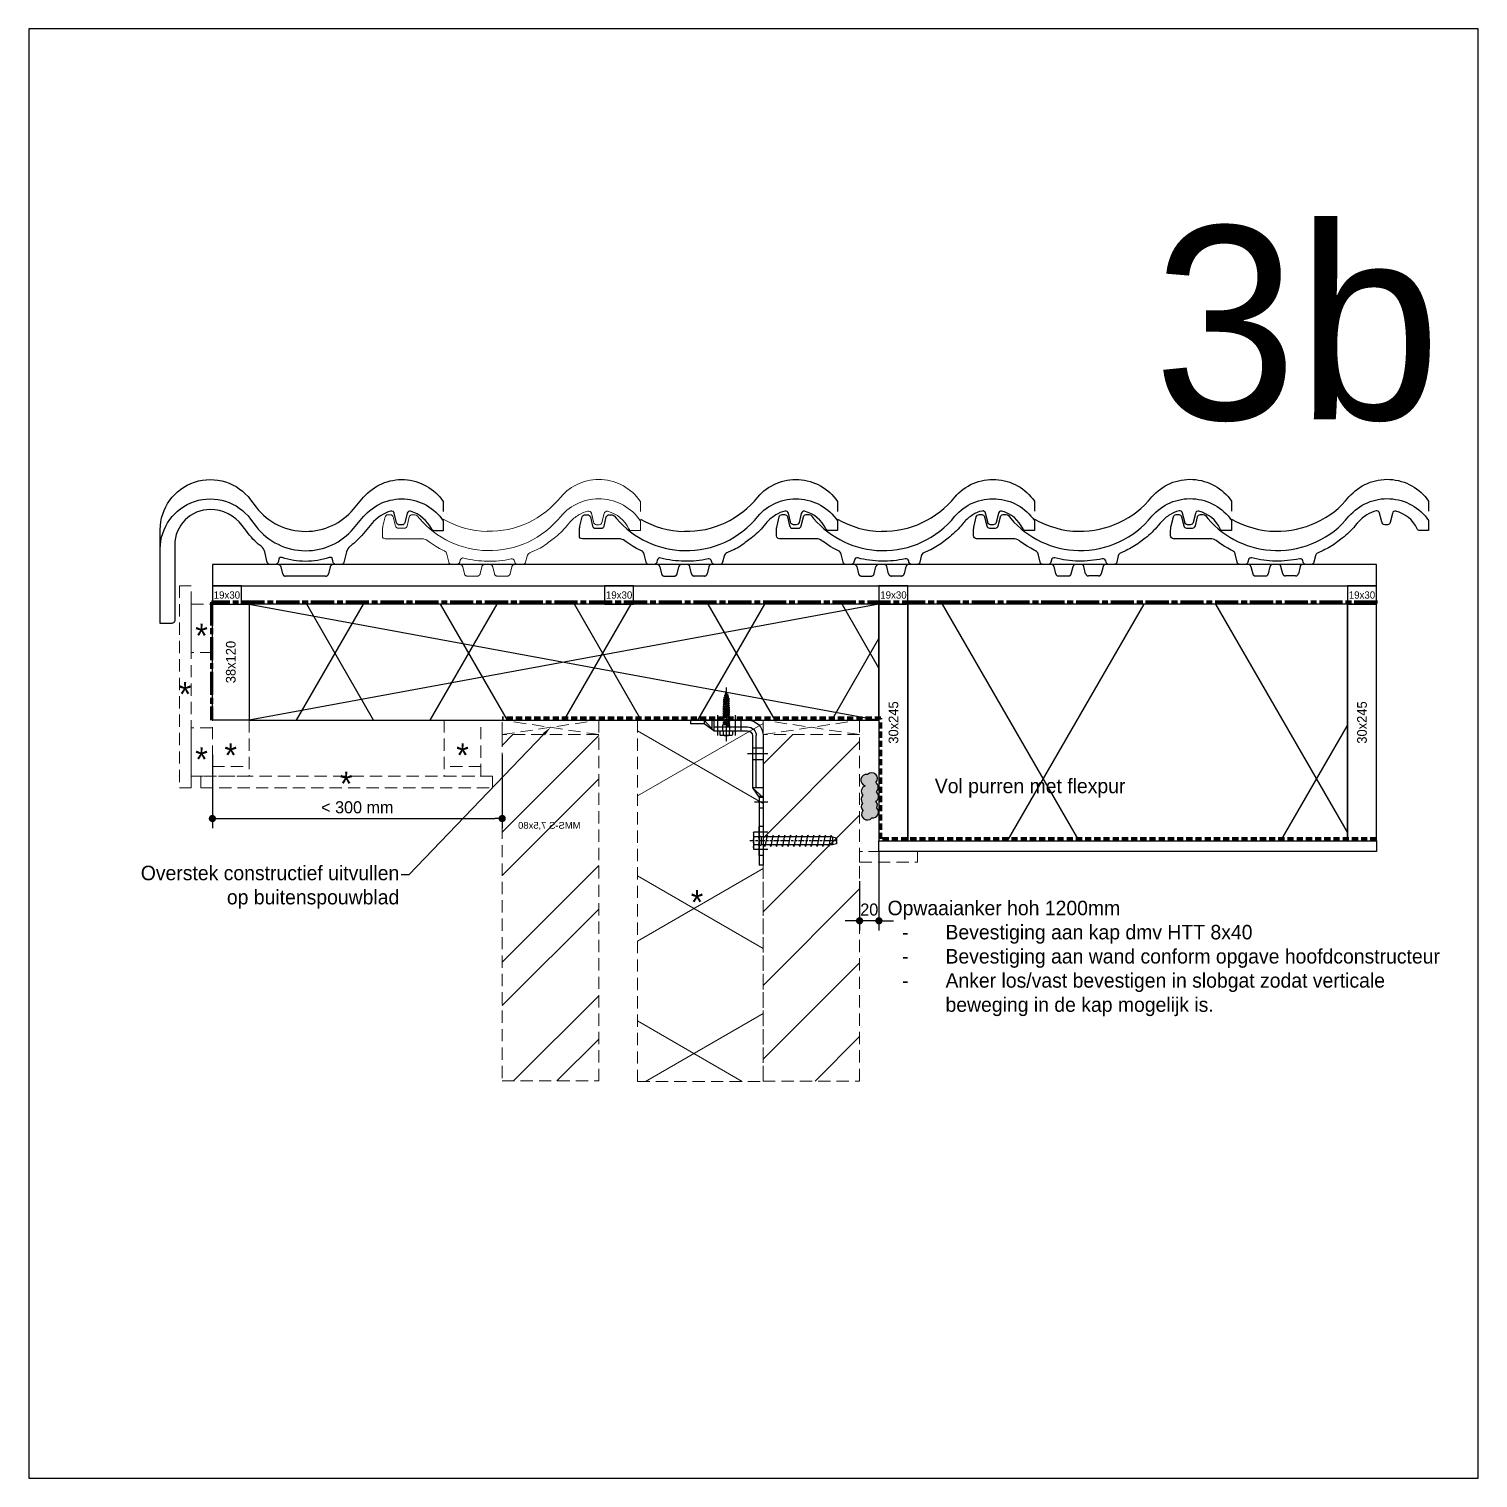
# Model space of a CAD drawing. Header units: millimetres. Extents: x -109306 to 269542, y -22401 to 197206.
# Drawn here: x 255542 to 257042, y -12974 to -11474 of the extents above; entities that cross this region are included whole.
import ezdxf
from ezdxf import colors
from ezdxf.entities.mleader import LeaderData, LeaderLine
from ezdxf.enums import TextEntityAlignment as Align
from ezdxf.math import Vec2, Vec3

# ---------------------------------------------------------------- set-up
doc = ezdxf.new("R2010")
doc.units = ezdxf.units.MM
for name, pattern in [('ACAD_ISO08W100', [36, 24, -3, 6, -3]), ('DASHDOT', [18.5, 12, -3, 0.5, -3]), ('DASHED', [19.049999999999997, 12.7, -6.35]), ('DASHED2', [9.524999999999999, 6.349999999999999, -3.174999999999999])]:
    doc.linetypes.add(name, pattern=pattern)
for name, color, linetype in [('EHP Bevestigingsmiddelen', 1, 'Continuous'), ('EHP Luchtdichting', 6, 'Continuous'), ('EHP Maatvoering', 1, 'Continuous'), ('EHP Tekst', 1, 'Continuous')]:
    doc.layers.add(name, color=color, linetype=linetype)
for name, color, linetype, lineweight in [('EHP Dampdichte folie', 3, 'DASHED2', 60), ('EHP Dampopen folie', 5, 'ACAD_ISO08W100', 60), ('EHP Derden', 8, 'DASHED', 13)]:
    doc.layers.add(name, color=color, linetype=linetype, lineweight=lineweight)
doc.layers.add('EHP Hulplijnen tekst niet printen', color=4, linetype='Continuous', plot=False)
doc.styles.add('BouwTek', font='arial.ttf')
doc.styles.get("Standard").update_dxf_attribs({"font": ''})
doc.styles.get('Standard').set_extended_font_data('Century Gothic')
doc.dimstyles.new('RFWOOD_FULL_DETAIL', dxfattribs={"dimscale": 5, "dimtxt": 2.5, "dimasz": 1.5, "dimexe": 2, "dimexo": 0, "dimgap": 1, "dimtad": 1, "dimdec": 0, "dimrnd": 0.001, "dimzin": 0, "dimdsep": 46, "dimtxsty": 'Standard', "dimblk1": 'DOT', "dimblk2": 'DOT', "dimsah": 1, "dimcen": 0.09, "dimdle": 2, "dimclrd": 6, "dimclre": 8, "dimclrt": 7, "dimazin": 0, "dimtfac": 1, "dimtdec": 0, "dimtix": 1, "dimtmove": 2, "dimatfit": 3, "dimfxl": 1, "dimtolj": 1, "dimtzin": 0, "dimarcsym": 0})

# ---------------------------------------------------------------- blocks, each defined once
blk = doc.blocks.new('*U838')
h = blk.add_hatch()
h.set_pattern_fill('ANSI31', color=0, scale=17)
h.set_pattern_definition([(45, (0, 0), (-38.1660885145439, 38.1660885145439), [])])
h.paths.add_polyline_path([(99.99999999999999, 358.5946963147306), (-1.77635683940025e-14, 358.5946963147306), (0, 0), (100, 0)])
at = {"color": 0}
blk.add_lwpolyline([(0, 0), (100, 0), (99.99999999999999, 358.5946963147306), (-1.4210854715202e-14, 358.5946963147306)], close=True, dxfattribs=at)
blk = doc.blocks.new('BNOVH000A$2')
at = {"color": 1, "linetype": 'Continuous', "ltscale": 400}
for points in [[(45.592386, -53.586059, 0.232592), (121.575322, -18.130753, -0.494503), (204.000017, -22.588243), (204, -32.93457)], [(1.9e-05, -41.024791, 0.126341), (45.58945900000001, -53.731275)]]:
    blk.add_lwpolyline(points, format="xyb", dxfattribs=at)
at = {"color": 7, "linetype": 'Continuous', "ltscale": 400}
for points in [[(45.592386, -73.58605899999999, 0.232592), (121.575322, -38.13075300000001, -0.494503), (204.000017, -42.588243), (204, -52.858521), (194.875, -52.858521, -0.292827), (192.149783, -51.11279099999999, 0.223542), (170.094332, -32.852033, 0.414214), (166.57971, -35.136482), (164.266113, -44.5625, -0.346421), (161.349854, -46.85854699999999), (158.556641, -46.858521, -0.414214), (155.556641, -43.858521), (153.293213, -34.838989, 0.414214), (149.672974, -32.62670900000001, 0.08855700000000001), (140.130254, -36.63160300000001), (138.899536, -37.469849, 0.076541), (130.071862, -45.319056), (127.955322, -47.877319, -0.056075), (114.659558, -60.70658299999999), (108.661011, -65.319092, -0.059965), (94.763548, -73.569062), (89.578735, -75.85925300000001, 0.233616), (86.738502, -79.259638), (85.20129399999999, -85.627808, -0.346421), (82.285034, -87.923854), (77.009033, -87.923828, -0.346421), (74.092799, -85.627802), (73.79003900000001, -84.373779, 0.4142109999999999), (70.16982800000001, -82.16149200000001, -0.058465), (45.569881, -84.587471)], [(45.592408, -84.587402, -0.05844700000000001), (21.120639, -81.260894, 0.4227859999999999), (17.519728, -83.390025), (16.980347, -85.627808, -0.346421), (14.064087, -87.923854), (8.788086, -87.923828, -0.346421), (5.871852, -85.627802), (3.838379, -77.203979, 0.222432), (1.190827, -73.893491), (-0.357544, -73.129395), (-3.837891, -71.317627), (-7.476685000000001, -69.21264599999999), (-11.437134, -66.667847), (-14.688965, -64.353516), (-15.999023, -63.377563, 0.161461), (-21.973511, -61.396629), (-60.046753, -61.39660600000001, -0.414214), (-63.046753, -58.396607), (-63.046753, -52.776489, -0.059287), (-62.48829300000001, -48.083248), (-60.221436, -38.692627, -0.346421), (-57.305176, -36.39658), (-54.650146, -36.396606, -0.346421), (-51.733912, -38.692633), (-49.462891, -48.100586, 0.346421), (-46.546631, -50.396633), (-40.408691, -50.396484, 0.346418), (-37.492583, -48.10057800000001), (-35.221436, -38.692627, -0.346421), (-32.305176, -36.39658), (-29.294189, -36.396606, -0.226179), (-26.963456, -37.507776), (-24.622314, -40.396606, 0.213715), (45.59238, -73.586382)]]:
    blk.add_lwpolyline(points, format="xyb", dxfattribs=at)
at = {"color": 1, "linetype": 'Continuous', "ltscale": 400}
blk.add_lwpolyline([(77.009033, -87.923828), (14.064087, -87.923828)], dxfattribs=at)
at = {"color": 1, "linetype": 'DASHED2', "ltscale": 400}
for points in [[(17.174438, -87.923828, -0.346421), (20.090673, -90.21985500000001), (21.879028, -97.627808, 0.346418), (24.795166, -99.923736), (35.204712, -99.923828, 0.346421), (38.120946, -97.627801), (39.90918, -90.219849, -0.346421), (42.825439, -87.923802)], [(73.89855899999999, -87.923828, 0.346421), (70.982325, -90.21985500000001), (69.19397, -97.627808, -0.346418), (66.27783199999999, -99.923736), (55.868286, -99.923828, -0.346421), (52.952052, -97.627802), (51.163818, -90.219849, 0.346421), (48.24755800000001, -87.923802)]]:
    blk.add_lwpolyline(points, format="xyb", dxfattribs=at)
blk = doc.blocks.new('BNOVH708A$2')
at = {"color": 1, "linetype": 'Continuous', "ltscale": 400}
for points in [[(110.49939, -53.663574, 0.220627), (160.122191, -30.646905), (170.512207, -18.366943, -0.4960890000000001), (253.000171, -22.695805), (253, -32.93457)], [(-40, -149.010498), (-40, -51.870117, -0.7223970000000001), (53.516597, -20.947994), (59.16113299999999, -28.530029, 0.231646), (110.499397, -53.664827)]]:
    blk.add_lwpolyline(points, format="xyb", dxfattribs=at)
at = {"color": 7, "linetype": 'Continuous', "ltscale": 400}
for points in [[(110.500007, -84.664795, -0.081678), (86.161002, -80.662356, 0.446341), (82.712466, -82.521011), (81.943726, -85.70459, -0.346407), (79.027588, -88.000425), (73.751587, -88.000488, -0.34641), (70.83538100000001, -85.704577), (68.174438, -74.682129, 0.172778), (64.50206, -69.065289), (63.499023, -68.303223, -0.06636399999999999), (49.516721, -53.907146), (44.694824, -47.52002, 0.237391), (11.870608, -31.009372, 0.41421), (-24.991455, -67.871095), (-25, -146.010498, -0.414214), (-28, -149.010498), (-40, -149.010498), (-40, -71.871094, -0.722399), (53.516715, -40.94913), (59.16113299999999, -48.53125, 0.231647), (110.499397, -73.66614200000001)], [(110.49939, -73.664795, 0.220627), (160.122378, -50.648039), (170.512207, -38.368164, -0.4960890000000001), (252.999936, -42.696716), (253, -52.935303), (243.695679, -52.935303, -0.284369), (241.010958, -51.274062, 0.202325), (219.183568, -32.736117, 0.422576), (215.731153, -34.781817), (213.312866, -44.63916, -0.346421), (210.396725, -46.9353), (207.603394, -46.935303, -0.346421), (204.687159, -44.639276), (202.294922, -34.729492, 0.416647), (198.781493, -32.602533, 0.147992), (178.910039, -45.473095), (168.520142, -57.753174, -0.051314), (157.308292, -68.539615), (156.603638, -69.05761700000001, 0.176854), (152.804592, -74.769171), (150.164673, -85.70459, -0.346421), (147.248294, -88.00054300000001), (141.972412, -88.000488, -0.346418), (139.056185, -85.70449), (138.28772, -82.520996, 0.4463279999999999), (134.839078, -80.662126, -0.081682), (110.499988, -84.664845)]]:
    blk.add_lwpolyline(points, format="xyb", dxfattribs=at)
at = {"color": 1, "linetype": 'Continuous', "ltscale": 400}
blk.add_lwpolyline([(141.972412, -88.000488), (79.027466, -88.000488)], dxfattribs=at)
at = {"color": 1, "linetype": 'DASHED2', "ltscale": 400}
blk.add_lwpolyline([(138.861938, -88.000488, 0.346421), (135.945704, -90.296515), (134.157349, -97.70459, -0.346418), (131.241092, -100.000425), (89.75878900000001, -100.000488, -0.346421), (86.842555, -97.704462), (85.054321, -90.296631, 0.346421), (82.13818, -88.000491)], format="xyb", dxfattribs=at)
blk = doc.blocks.new('*U708')
h = blk.add_hatch()
h.set_pattern_fill('ISOLATIE', color=256, scale=244.9999999999949, style=0, pattern_type=2)
h.set_pattern_definition([(59.99999999999999, (0, -4.456524038687255e-12), (-212.176223927183, 122.4999999999975), []), (120, (0, -4.456524038687255e-12), (-212.1762239271831, -122.4999999999974), [])])
h.paths.add_polyline_path([(455.00001600874, 244.9999999999978), (0, 244.9999999999949), (0, 0), (455.0000160087486, -1.499408521404324e-12), (455.0000160087444, 122.4999999999982)])
blk.add_lwpolyline([(455.00001600874, 244.9999999999978), (0, 244.9999999999949), (0, 0), (0, 0), (455.0000160087486, -1.499408521404324e-12), (455.0000160087444, 122.4999999999982)], close=True)
blk = doc.blocks.new('*U707')
h = blk.add_hatch()
h.set_pattern_fill('ISOLATIE', color=256, scale=129.9999999999988, angle=90.00000000000001, style=0, pattern_type=2)
h.set_pattern_definition([(150, (2.364686224609591e-12, 1.050131637030201e-27), (-64.99999999999936, -112.583302491976), []), (210, (2.364686224609591e-12, 1.050131637030201e-27), (64.9999999999994, -112.5833024919759), [])])
h.paths.add_polyline_path([(-130.0000000000001, 374.0001460201599), (-129.9999999999988, -5.77315972805076e-14), (0, 0), (1.066391859062653e-12, 374.0001460201644), (-64.9999999999995, 374.0001460201623)])
blk.add_lwpolyline([(-130.0000000000001, 374.0001460201599), (-129.9999999999988, -5.77315972805076e-14), (0, 0), (0, 0), (1.066391859062653e-12, 374.0001460201644), (-64.9999999999995, 374.0001460201623)], close=True)
blk = doc.blocks.new('*U711')
h = blk.add_hatch()
h.set_pattern_fill('ISOLATIE', color=256, scale=120.0000058775578, style=0, pattern_type=2)
h.set_pattern_definition([(59.99999999999999, (0, -2.182787391167181e-12), (-103.923053544247, 60.00000293877891), []), (120, (0, -2.182787391167181e-12), (-103.923053544247, -60.00000293877888), [])])
h.paths.add_polyline_path([(652.0002475267971, 120.0000058775579), (0, 120.0000058775578), (0, 0), (652.0002475268013, -2.148603720226282e-12), (652.0002475267993, 60.00000293877787)])
blk.add_lwpolyline([(652.0002475267971, 120.0000058775579), (0, 120.0000058775578), (0, 0), (0, 0), (652.0002475268013, -2.148603720226282e-12), (652.0002475267993, 60.00000293877787)], close=True)
blk = doc.blocks.new('*U730')
h = blk.add_hatch()
h.set_pattern_fill('ANSI32', color=0, scale=10)
h.set_pattern_definition([(45, (-1.4210854715202e-14, -141.4250786105625), (-67.35192090801866, 67.35192090801866), []), (45, (44.90129999999999, -141.4250786105625), (-67.35192090801866, 67.35192090801866), [])])
h.paths.add_polyline_path([(-7.105427357601002e-15, 0), (100, 0), (99.99999999999999, 358.5749213894375), (-1.4210854715202e-14, 358.5749213894375)])
at = {"color": 0}
blk.add_lwpolyline([(0, 0), (100, 0), (99.99999999999999, 358.5749213894375), (-1.4210854715202e-14, 358.5749213894375)], close=True, dxfattribs=at)
blk = doc.blocks.new('*U778')
blk.add_lwpolyline([(0, 0), (515.0000160087511, 0), (515.0000160087511, 11), (0, 11)], close=True)
blk = doc.blocks.new('*U754')
at = {"layer": 'EHP Luchtdichting'}
h = blk.add_hatch(color=256, dxfattribs=at)
h.dxf.hatch_style = 1
h.paths.add_polyline_path([(6.701033137158041, -17.9775984348501, 0.5009931629464284), (6.442218687980456, -8.369659142077243, 0.9851154384178415), (-2.155247569103107, 3.552713678800501e-14, 0.9803917446527683), (-4.49056069421697, -11.76817132044744, 0.5432578860194794), (-7.211137894833514, -21.46068808083228, 0.3947850331532387), (-7.246099760521089, -29.65786921052773, 0.370117035008408), (-7.132079360572554, -37.46962585492888, 0.9884348518989772), (2.223051172028477, -44.98374915430774, 0.7463641936139077), (7.259944271381205, -34.64080124791249, 0.313349185897872), (6.563878459808259, -27.82827717537247, 0.522586911132467)])
for centre, start, end in [((-3.206373686267949, -5.907210330250101), 79.91041953406521, 257.6413057235711), ((2.08072562675346, -4.249297716562634), 316.6284298213191, 134.910027837548), ((-2.706866993394117, -17.49690912049073), 107.2944436649314, 221.347924660652), ((2.980557572958185, -13.27036341031694), 308.3219227408032, 54.76414804502134), ((-2.846735612405437, -25.57796785237278), 136.6688991949111, 222.8423583533601), ((-2.635360691807397, -33.49728130617951), 140.2154865366219, 221.4569730964582), ((3.206955182693697, -22.85524328130273), 304.0203425100796, 54.3842595261797), ((2.010336544803983, -31.73535485930699), 331.0372390015892, 40.63059886422026), ((-2.41080892155066, -41.17227429106456), 141.8947431954203, 320.5617818399554), ((3.206955182693333, -39.06497116406367), 260.5617818399552, 47.50715118892622)]:
    blk.add_arc(centre, 6, start, end)
at = {"layer": 'EHP Tekst', "insert": (67.41894805473578, -4.386287896122887), "char_height": 15, "attachment_point": 1}
blk.add_mtext('Vol purren met flexpur', dxfattribs=at)
blk = doc.blocks.new('_DOT')
at = {"color": 0, "linetype": 'ByBlock'}
blk.add_line((-0.5, 0), (-1, 0), dxfattribs=at)
at = {"color": 0, "linetype": 'ByBlock', "const_width": 0.5}
blk.add_lwpolyline([(-0.25, 0, 1), (0.25, 0, 1)], format="xyb", close=True, dxfattribs=at)
blk = doc.blocks.new('*D871')
at = {"layer": 'Defpoints', "color": 0, "transparency": 16777216}
for p in [(256421.7076912733, -12325.11196697167), (256401.707783705, -12355.72979458707), (256401.707783705, -12396.85849608734)]:
    blk.add_point(p, dxfattribs=at)
at = {"layer": 'EHP Maatvoering', "color": 8, "lineweight": -2, "transparency": 16777216}
for p, q in [((256421.7076912733, -12325.11196697167), (256421.7076912733, -12406.85849608734)), ((256401.707783705, -12355.72979458707), (256401.707783705, -12406.85849608734))]:
    blk.add_line(p, q, dxfattribs=at)
at = {"layer": 'EHP Maatvoering', "color": 6, "lineweight": -2, "transparency": 16777216}
for p, q in [((256394.207783705, -12396.85849608734), (256386.707783705, -12396.85849608734)), ((256421.7076912733, -12396.85849608734), (256401.707783705, -12396.85849608734)), ((256429.2076912733, -12396.85849608734), (256436.7076912733, -12396.85849608734))]:
    blk.add_line(p, q, dxfattribs=at)
at = {"layer": 'EHP Maatvoering', "color": 6, "lineweight": -2, "transparency": 16777216, "xscale": 7.5, "yscale": 7.5, "zscale": 7.5}
blk.add_blockref('_DOT', (256401.707783705, -12396.85849608734), dxfattribs=at)
at = {"layer": 'EHP Maatvoering', "color": 6, "lineweight": -2, "transparency": 16777216, "xscale": 7.5, "yscale": 7.5, "zscale": 7.5, "rotation": 180}
blk.add_blockref('_DOT', (256421.7076912733, -12396.85849608734), dxfattribs=at)
at = {"layer": 'EHP Maatvoering', "color": 7, "transparency": 16777216, "insert": (256411.7077374892, -12385.29408412269), "char_height": 12.5, "attachment_point": 5}
blk.add_mtext('\\A1;20', dxfattribs=at)
blk = doc.blocks.new('*D867')
at = {"layer": 'Defpoints', "color": 0, "transparency": 16777216}
for p in [(255731.7076822004, -12225.11227876114), (256031.7080635174, -12225.11235188853), (256031.7080635174, -12291.00748396758)]:
    blk.add_point(p, dxfattribs=at)
at = {"layer": 'EHP Maatvoering', "color": 8, "lineweight": -2, "transparency": 16777216}
for p, q in [((255731.7076822004, -12225.11227876114), (255731.7076822004, -12301.00748396758)), ((256031.7080635174, -12225.11235188853), (256031.7080635174, -12301.00748396758))]:
    blk.add_line(p, q, dxfattribs=at)
at = {"layer": 'EHP Maatvoering', "color": 6, "lineweight": -2, "transparency": 16777216}
blk.add_line((255739.2076822004, -12291.00748396758), (256024.2080635174, -12291.00748396758), dxfattribs=at)
at = {"layer": 'EHP Maatvoering', "color": 6, "lineweight": -2, "transparency": 16777216, "xscale": 7.5, "yscale": 7.5, "zscale": 7.5, "rotation": 180}
blk.add_blockref('_DOT', (255731.7076822004, -12291.00748396758), dxfattribs=at)
at = {"layer": 'EHP Maatvoering', "color": 6, "lineweight": -2, "transparency": 16777216, "xscale": 7.5, "yscale": 7.5, "zscale": 7.5}
blk.add_blockref('_DOT', (256031.7080635174, -12291.00748396758), dxfattribs=at)
at = {"layer": 'EHP Maatvoering', "color": 7, "transparency": 16777216, "insert": (255881.7078728589, -12279.44307200293), "char_height": 12.5, "attachment_point": 5}
blk.add_mtext('\\A1;< 300 mm', dxfattribs=at)
blk = doc.blocks.new('*U787')
blk.add_lwpolyline([(0, 0), (30, 0), (30, 19), (0, 19)], close=True)
at = {"color": 1, "flags": 8}
blk.add_attdef('19X30', text='', height=7.5, dxfattribs=at).set_placement((14.99999999999999, 9.5), align=Align.MIDDLE_CENTER)
blk = doc.blocks.new('*U837')
blk.add_lwpolyline([(6.617444900424219e-24, -2.410769990430016e-15), (2.994430100703278e-14, -120), (-37.99999999999996, -120), (-38, -9.643079985315643e-15)], close=True)
at = {"color": 1, "flags": 8}
blk.add_attdef('38X120', text='', height=10, rotation=90, dxfattribs=at).set_placement((-18.99999657066429, -59.91814461118675), align=Align.MIDDLE_CENTER)
blk = doc.blocks.new('*U786')
blk.add_lwpolyline([(0, 0), (-1.230127111284674e-13, 245.0000000000001), (-30.00000000000011, 245.0000000000001), (-30, -1.332267629550188e-14)], close=True)
at = {"color": 1, "flags": 8}
blk.add_attdef('30X245', text='', height=10, rotation=90.00000000000001, dxfattribs=at).set_placement((-15.00000003211218, 122.5), align=Align.MIDDLE_CENTER)
blk = doc.blocks.new('*U789')
blk.add_lwpolyline([(0, 0), (-1.230127111284674e-13, 245.0000000000001), (-30.00000000000011, 245.0000000000001), (-30, -1.332267629550188e-14)], close=True)
at = {"color": 1, "flags": 8}
blk.add_attdef('30X245', text='', height=10, rotation=90.00000000000001, dxfattribs=at).set_placement((-15.00000003211218, 122.5), align=Align.MIDDLE_CENTER)
blk = doc.blocks.new('7.5x80')
at = {"color": 1}
for p, q in [((-9, 0.2559569999993982), (-9, 5.652092999999695)), ((-8.405010999998922, 5.893807000000379), (8.38641600000119, 5.893807000000379)), ((-8.405010999998922, 0), (8.38641600000119, 0)), ((-5.682356000001164, 0), (-4, -2.10619300000053)), ((-4, 1.167035000000396), (-4, 4.741014999999607)), ((4, 1.167035000000396), (4, 4.741014999999607)), ((4, -2.10619300000053), (5.682356000001164, 0)), ((9, 0.2559569999993982), (9, 5.652092999999695)), ((-6, -8.181818000000021), (6, -6)), ((-6, -8.181818000000021), (-4, -9)), ((-6, -14.18181800000002), (6, -12)), ((-6, -14.18181800000002), (-4, -15)), ((-4, -76), (-4, -2.10619300000053)), ((-4, -2.10619300000053), (4, -2.10619300000053)), ((4, -76), (4, -2.10619300000053)), ((4, -5.181818000000021), (6, -6)), ((4, -11.18181800000002), (6, -12)), ((-6, -20.18181800000002), (6, -18)), ((-6, -20.18181800000002), (-4, -21)), ((-6, -26.18181800000002), (6, -24)), ((-6, -26.18181800000002), (-4, -27)), ((-6, -32.18181800000002), (6, -30)), ((4, -17.18181800000002), (6, -18)), ((4, -23.18181800000002), (6, -24)), ((4, -29.18181800000002), (6, -30)), ((-6, -32.18181800000002), (-4, -33)), ((-6, -38.18181800000002), (6, -36)), ((-6, -38.18181800000002), (-4, -39)), ((-6, -44.18181800000002), (6, -42)), ((-6, -44.18181800000002), (-4, -45)), ((4, -35.18181800000002), (6, -36)), ((4, -41.18181800000002), (6, -42)), ((-6, -50.18181800000002), (6, -48)), ((-6, -50.18181800000002), (-4, -51)), ((-6, -56.18181800000002), (6, -54)), ((-6, -56.18181800000002), (-4, -57)), ((-6, -62.18181800000002), (6, -60)), ((4, -47.18181800000002), (6, -48)), ((4, -53.18181800000002), (6, -54)), ((4, -59.18181800000002), (6, -60)), ((-6, -62.18181800000002), (-4, -63)), ((-6, -68.18181800000002), (6, -66)), ((-6, -68.18181800000002), (-4, -69)), ((-6, -74.18181800000002), (6, -72)), ((-6, -74.18181800000002), (-4, -75)), ((4, -65.18181800000002), (6, -66)), ((4, -71.18181800000002), (6, -72)), ((-4, -76), (4, -76)), ((-4, -76), (-3, -80)), ((-3, -80), (3, -80)), ((3, -80), (4, -76))]:
    blk.add_line(p, q, dxfattribs=at)
at = {"color": 1, "linetype": 'DASHDOT', "ltscale": 0.2}
blk.add_line((0, -80), (0, 9.550710999999865), dxfattribs=at)
at = {"color": 1}
for centre, radius, start, end in [((-8.405010999998922, 5.052662000000055), 0.844588, 93.10600000007227, 136.2379999999858), ((-8.405010999998922, 0.8509469999999055), 0.844588, 223.7620000000142, 266.8939999999277), ((-6.528705000000627, 3.342463999999381), 3.346741, 270, 319.4000000000457), ((-6.528705000000627, 2.565585000000283), 3.347038, 40.59999999995435, 83.92180500004196), ((-1.452701999998681, 2.565585000000283), 3.34702, 86.33069999998425, 139.4049999998976), ((-1.452701999998681, 3.342463999999381), 3.346741, 220.5950000001024, 273.6700000001035), ((1.471294999999373, 2.565585000000283), 3.347038, 40.59999999995435, 93.67420000004313), ((1.471294999999373, 3.342463999999381), 3.346741, 266.3259999999944, 319.4000000000457), ((6.547298000001319, 2.565585000000283), 3.34702, 86.33069999998425, 139.4049999998976), ((6.547298000001319, 3.342463999999381), 3.346741, 220.5950000001024, 273.6700000001035), ((8.405010999998922, 5.052662000000055), 0.844588, 43.76200000001416, 86.89399999992774), ((8.405010999998922, 0.8553879999999481), 0.844588, 273.1060000000723, 316.2379999999858)]:
    blk.add_arc(centre, radius, start, end, dxfattribs=at)
blk = doc.blocks.new('*U858')
blk.add_blockref('7.5x80', (0, 0))
at = {"layer": 'EHP Hulplijnen tekst niet printen', "insert": (-15.36094494551799, 217.1996690303858), "char_height": 7, "attachment_point": 5, "rotation": 90, "style": 'BouwTek'}
blk.add_mtext_dynamic_manual_height_columns('MMS-S 7,5x80', width=580.1215574265989, gutter_width=9, heights=[0], dxfattribs=at)
blk = doc.blocks.new('*U857')
at = {"color": 0, "linetype": 'ByBlock'}
for p, q in [((0, 3.500000000000004), (5.300206193627673, 3.500000000000004)), ((0, -3.499999999999996), (6.097363820561441, -3.499999999999996))]:
    blk.add_line(p, q, dxfattribs=at)
blk.add_lwpolyline([(-5, 5.35085296108446), (-5, -5.639528095693091, 0.4773415824535511), (-4, -6.350852961084453), (0, -6.350852961084453), (0, 6.35085296108446), (-4, 6.35085296108446, 0.414213562373095)], format="xyb", close=True, dxfattribs=at)
blk.add_lwpolyline([(0, -3.1754264805495), (-4, -3.1754264805495, -0.4142135623730932), (-5, -2.1754264805495), (-5, 2.175426480534956, -0.4142135623730986), (-4, 3.175426480534956), (0, 3.175426480534956)], format="xyb", dxfattribs=at)
for points in [[(5.300206193627673, 3.552713678800501e-15), (5.300206193627673, 3.500000000000004), (6.086444042361109, 2.516587842459561), (5.300206193627673, 3.552713678800501e-15)], [(6.086444042361109, 2.516587842459561), (7.00841226799821, 2.516587842459561)], [(6.097363820561441, -3.499999999999996), (7.187006991633098, 3.500000000000004)], [(6.097363820561441, -0.3162736933008965), (7.187006991633098, 3.500000000000004), (7.727742168310215, 2.516587842459561), (6.097363820561441, -3.499999999999996)], [(7.727742168310215, -2.499999999999996), (9.37061497051036, 3.500000000000004), (9.911350147172925, 2.516587842459561), (8.280971799438703, -3.499999999999996), (7.727742168310215, -2.499999999999996), (9.37061497051036, 3.500000000000004), (8.280971799438703, -3.499999999999996)], [(7.727742168310215, 2.516587842459561), (9.192020246875472, 2.516587842459561)], [(11.59259316504176, 2.516587842459561), (9.911350147172925, 2.516587842459561)], [(10.1283150864765, -2.499999999999996), (11.77118788867665, 3.500000000000004), (12.31192306535377, 2.516587842459561), (10.68154471760499, -3.499999999999996), (10.1283150864765, -2.499999999999996), (11.77118788867665, 3.500000000000004), (10.68154471760499, -3.499999999999996)], [(14.41052283960744, 2.516587842459561), (12.31192306535377, 2.516587842459561)], [(13.2569185034663, -2.499999999999996), (14.89979130566644, 3.500000000000004), (15.44052648234356, 2.516587842459561), (13.81014813459478, -3.499999999999996), (13.2569185034663, -2.499999999999996), (14.89979130566644, 3.500000000000004), (13.81014813459478, -3.499999999999996)], [(15.44052648234356, -2.499999999999996), (17.08339928452915, 3.500000000000004), (17.62413446120627, 2.516587842459561), (15.99375611345749, -3.499999999999996), (15.44052648234356, -2.499999999999996), (17.08339928452915, 3.500000000000004), (15.99375611345749, -3.499999999999996)], [(15.44052648234356, 2.516587842459561), (16.90480456089426, 2.516587842459561)], [(17.62413446120627, -2.499999999999996), (19.26700726340641, 3.500000000000004), (19.80774244006898, 2.516587842459561), (18.17736409233476, -3.499999999999996), (17.62413446120627, -2.499999999999996), (19.26700726340641, 3.500000000000004), (18.17736409233476, -3.499999999999996)], [(17.62413446120627, 2.516587842459561), (19.08841253977153, 2.516587842459561)], [(19.80774244006898, -2.499999999999996), (21.45061524228367, 3.500000000000004), (21.99135041894624, 2.516587842459561), (20.36097207119747, -3.499999999999996), (19.80774244006898, -2.499999999999996), (21.45061524228367, 3.500000000000004), (20.36097207119747, -3.499999999999996)], [(19.80774244006898, 2.516587842459561), (21.27202051864879, 2.516587842459561)], [(21.99135041894624, -2.499999999999996), (23.63422322114639, 3.500000000000004), (24.17495839780895, 2.516587842459561), (22.54458005006018, -3.499999999999996), (21.99135041894624, -2.499999999999996), (23.63422322114639, 3.500000000000004), (22.54458005006018, -3.499999999999996)], [(21.99135041894624, 2.516587842459561), (23.4556284975115, 2.516587842459561)], [(21.99135041894624, 2.516587842459561), (22.40012861309515, 2.516587842459561)], [(24.17495839780895, 2.516587842459561), (25.61066666927945, 2.516587842459561)], [(24.22858509862272, -2.451340227649776), (25.73629616959079, 3.25194443437795), (26.35856637668621, 2.516587842459561), (24.7818147297512, -3.451340227649776), (24.22858509862272, -2.451340227649776), (25.73629616959079, 3.25194443437795), (24.7818147297512, -3.451340227649776)], [(25.61066666927945, 2.516587842459561), (25.61224244420009, 2.516587842459561)], [(26.35856637668621, 2.516587842459561), (28.16465953312581, 2.516587842459561)], [(26.72917323249567, 2.516587842459561), (28.16488150395162, 2.516587842459561)], [(26.78279993329488, -2.415898418752473), (28.29051100426295, 3.25194443437795), (28.91278121137293, 2.516587842459561), (27.33602956442337, -3.415898418752473), (26.78279993329488, -2.415898418752473), (28.29051100426295, 3.25194443437795), (27.33602956442337, -3.415898418752473)], [(28.90139757635188, 2.530040247787841), (30.53496494058345, 2.487067792637394)], [(29.30658596049761, -2.352857594247322), (30.64029898056469, 3.203284102040929), (31.26256918766012, 2.467927510122539), (29.8598155916261, -3.194353122904428), (29.30658596049761, -2.352857594247322), (30.64029898056469, 3.203284102040929), (29.8598155916261, -3.194353122904428)], [(31.26256918766012, 2.467927510122539), (32.61620809900342, 2.341096145784835)], [(31.40929719089763, -2.330167866151893), (32.74301021096471, 3.203284102040929), (33.36528041806014, 2.467927510122539), (31.96252682202612, -3.17166339482355), (31.40929719089763, -2.330167866151893), (32.74301021096471, 3.203284102040929), (31.96252682202612, -3.17166339482355)], [(33.30651605418825, 2.276416637061633), (34.55666481480876, 2.159281948028369)], [(33.59436251821171, -2.159752397797998), (34.68264649645425, 2.705777096271053), (35.19574584929796, 1.902351320080928), (34.06112803029828, -2.820053727045885), (33.59436251821171, -2.159752397797998), (34.68264649645425, 2.705777096271053), (34.06112803029828, -2.820053727045885)], [(35.19574584929796, 1.902351320080928), (36.4614227504062, 1.603785699757285)], [(35.69397177723295, -1.662979292217639), (36.60468408337329, 2.157090105043611), (37.04590353462845, 1.262906108007886), (36.14213180975639, -2.232521709127465), (35.69397177723295, -1.662979292217639), (36.60468408337329, 2.157090105043611), (36.14213180975639, -2.232521709127465)], [(40.44551521918038, 3.552713678800501e-15), (36.33555049482675, -1.445949370172453)], [(37.04590353462845, 1.262906108007886), (40.44551521918038, 3.552713678800501e-15)], [(7.727742168310215, -2.499999999999996), (6.278971015737625, -2.499999999999996)], [(7.727742168310215, -2.499999999999996), (7.108902277599555, -2.499999999999996)], [(7.727742168310215, -2.499999999999996), (7.230067888667691, -2.499999999999996)], [(10.1283150864765, -2.499999999999996), (8.574108981105383, -2.499999999999996)], [(12.94624476104218, -2.499999999999996), (11.01035433825746, -2.499999999999996)], [(15.44052648234356, -2.499999999999996), (13.99175532977097, -2.499999999999996)], [(17.62413446120627, -2.499999999999996), (16.17536330863368, -2.499999999999996)], [(19.80774244006898, -2.499999999999996), (18.35897128751094, -2.499999999999996)], [(21.99135041894624, -2.499999999999996), (20.54257926637365, -2.499999999999996)], [(24.23312940778851, -2.437514989898769), (22.73698947844969, -2.440518693707414)], [(24.95406402823573, -2.430293445679123), (26.78279993329488, -2.415898418752473)], [(27.66557140588702, -2.403975108230949), (29.30658596049761, -2.352857594247322)], [(29.99249410885386, -2.292208688333627), (31.44463662216731, -2.211848493403519)], [(32.1075589080865, -2.185521161634821), (33.62321805134707, -2.057259007618992)], [(34.20228366141964, -1.997423420994888), (34.25177502332372, -1.993047329291581)], [(35.69437715913227, -1.661941527476298), (34.25177502332372, -1.993047329291581)]]:
    blk.add_lwpolyline(points, dxfattribs=at)
at = {"color": 0, "linetype": 'ByBlock', "ltscale": 0.5}
blk.add_lwpolyline([(44.85795265981869, -7.272404900504625e-12), (-10.83991717580648, -7.272404900504625e-12)], dxfattribs=at)
at = {"color": 0, "linetype": 'ByBlock'}
for centre, start, end in [((-4, 4.175426480534956), 180, 270), ((-4, -4.1754264805495), 90, 180)]:
    blk.add_arc(centre, 1.00000000000034, start, end, dxfattribs=at)
blk = doc.blocks.new('*U854')
for p, q in [((15.99999999999999, 4.717949072442852e-15), (74.99999999999999, 5.462040907698512e-15)), ((22.99999999999999, 5.22773955716138e-15), (22.99999999999999, -11)), ((28.99999999999999, 5.000000000000005), (28.99999999999998, -16)), ((46.99999999999999, 5.199235808224654e-15), (28.99999999999999, 4.776524410077137e-15)), ((46.99999999999999, 5.000000000000005), (46.99999999999999, -16)), ((50.99999999999999, 1.614741384344912e-16), (50.99999999999999, -11)), ((50.99999999999999, -11), (60.99999999999999, 8.89746259460957e-16)), ((52.99999999999999, 5.636199080840535e-15), (52.99999999999999, -9.6)), ((60.99999999999999, 8.89746259460957e-16), (60.99999999999999, -4)), ((74.99999999999999, 5.462040907698512e-15), (74.99999999999999, -3.999999999999995)), ((50.99999999999999, -7), (15.99999999999999, -6.999999999999996)), ((50.99999999999999, -11), (15.99999999999998, -11)), ((46.99999999999999, -11), (28.99999999999999, -11)), ((50.99999999999999, -11), (60.99999999999999, -4)), ((60.99999999999999, -4), (74.99999999999999, -3.999999999999995)), ((-1.617028959383777e-14, -15.99999999999999), (-4.158847272008294e-15, -150)), ((-1.065690307512833e-14, -29), (10.99999999999999, -29)), ((6.999999999999991, -70), (6.999999999999998, -16)), ((10.99999999999998, -16), (10.99999999999999, -70)), ((-5.000000000000012, -35), (15.99999999999999, -34.99999999999999)), ((-1.212647923410515e-14, -41), (10.99999999999999, -40.99999999999999)), ((-8.572527594031473e-15, -70), (10.99999999999999, -70)), ((10.99999999999999, -70), (-9.797174393178826e-15, -80)), ((10.99999999999999, -70), (3.99999999999999, -80)), ((-5.000000000000011, -85), (8.99999999999999, -85)), ((-9.674709713264091e-15, -79), (4.699999999999993, -79)), ((-9.797174393178826e-15, -80), (3.99999999999999, -80)), ((3.99999999999999, -80), (3.999999999999996, -150)), ((-4.038858514639912e-15, -91), (3.999999999999989, -91)), ((-5.000000000000007, -116), (8.999999999999993, -116)), ((-6.365687433019883e-15, -110), (3.999999999999994, -110)), ((-6.365687433019883e-15, -110), (-2.934200472860942e-15, -140)), ((3.999999999999997, -140), (3.999999999999994, -110)), ((-5.000000000000005, -134), (8.999999999999998, -134)), ((-2.934200472860942e-15, -140), (3.999999999999997, -140)), ((-4.158847272008294e-15, -150), (3.999999999999996, -150))]:
    blk.add_line(p, q)
for radius in [16, 9, 5]:
    blk.add_arc((15.99999999999998, -16), radius, 90, 180)
at = {"layer": 'EHP Bevestigingsmiddelen'}
for name, p, rotation in [('*U857', (37.99999999999999, -11), 89.99999999999997), ('*U858', (3.999999999999996, -125), 269.9999999999999)]:
    blk.add_blockref(name, p, dxfattribs=dict(at, rotation=rotation))

msp = doc.modelspace()

# ---------------------------------------------------------------- linework, layer by layer
msp.add_lwpolyline([(255731.7076822004, -12050.11227876114), (256936.7077072821, -12050.11227882322), (256936.7077072821, -12028.11227882322), (255731.7076914965, -12028.11227882322)], close=True)
msp.add_lwpolyline([(255769.7076822004, -12069.11227876114), (255769.7076822004, -12189.11227876114), (256421.7077029911, -12189.11227876114), (256421.7076824109, -12069.11222980356), (255769.7076822004, -12069.11227876114), (256421.7077029911, -12189.11227876114), (256421.7076824109, -12069.11222980356), (255769.7076822004, -12189.11227876114)])
at = {"layer": 'EHP Dampdichte folie'}
msp.add_lwpolyline([(256936.7097540605, -12312.11196697167), (256423.7077877857, -12312.11196697167), (256423.7077877857, -12312.11196697167), (256423.7077877857, -12187.11227876114), (256423.7077877857, -12187.11227876114), (256031.7076150603, -12187.11227876114)], dxfattribs=at)
at = {"layer": 'EHP Dampopen folie'}
msp.add_lwpolyline([(256937.7077075429, -12067.11224692433), (256937.7077075429, -12067.11224692433), (255731.7076912734, -12067.11224692433), (255730.7076912734, -12067.11224692433), (255730.7076912734, -12189.11227876114), (255730.7076912734, -12189.11227876114), (255730.7076912734, -12189.11227876114)], dxfattribs=at)
at = {"layer": 'EHP Derden'}
for p, q in [((255731.7076822004, -12237.11234785625), (255769.7074437465, -12237.11234785625)), ((256009.7077003532, -12237.11234785625), (255971.7079388071, -12237.11234785625))]:
    msp.add_line(p, q, dxfattribs=at)
for points in [[(255709.7076912803, -12259.11234785627), (255709.7076912803, -12050.00545297257), (255697.7076912803, -12050.00545297257), (255697.7076912803, -12259.11234785625)], [(255709.7076912803, -12069.11227876114), (255731.7076912734, -12069.11227876114), (255731.7076912734, -12119.11227889587), (255709.7076912803, -12119.11227889587)], [(255731.7076755176, -12189.11227876114), (255769.7074437465, -12189.11227876114), (255769.7074437465, -12247.11234785625), (255731.7076822004, -12247.11234785625)], [(256009.7077003532, -12189.11227876114), (255971.7079388071, -12189.11227876114), (255971.7079388071, -12247.11234785625), (256009.7077003532, -12247.11234785625)], [(255709.7076822074, -12247.11234785625), (255731.7076822004, -12247.11234785625), (255731.7076822004, -12197.11234772152), (255709.7076822074, -12197.11234772152)], [(255719.7076912803, -12259.11234785625), (256021.7076912734, -12259.11234785625), (256021.7076912734, -12247.11234785625), (255719.7076912803, -12247.11234785625)], [(256401.7076241829, -12336.11186081354), (256461.7076241829, -12336.11186081354), (256461.7076241829, -12325.11186081354), (256401.7076241829, -12325.11186081354)]]:
    msp.add_lwpolyline(points, close=True, dxfattribs=at)
for points in [[(256031.7076157205, -12204.11206831696), (256031.7076315036, -12189.11217353906), (256131.7076315036, -12189.11227876114), (256131.7076157205, -12204.11217353905), (256031.7076150603, -12204.11217353905), (256131.7076315036, -12189.11227876114), (256131.7076157205, -12204.11217353905), (256031.7076150603, -12189.11217353906)], [(256301.7080754342, -12204.11206831696), (256301.7080912174, -12189.11217353906), (256401.7080912174, -12189.11227876114), (256401.7080754342, -12204.11217353903), (256301.708074774, -12204.11217353903), (256401.7080912174, -12189.11227876114), (256401.7080754342, -12204.11217353903), (256301.708074774, -12189.11217353906)]]:
    msp.add_lwpolyline(points, dxfattribs=at)
at = {"layer": 'EHP Hulplijnen tekst niet printen'}
msp.add_lwpolyline([(255541.8415594435, -12973.68572610809), (257041.8415594435, -12973.68572610809), (257041.8415594435, -11473.68572610809), (255541.8415594435, -11473.68572610809)], close=True, dxfattribs=at)

# ---------------------------------------------------------------- block references
for name, p in [('BNOVH708A$2', (255717.7076912803, -11940.11182232322)), ('BNOVH000A$2', (256174.7076911526, -11940.11215999664)), ('BNOVH000A$2', (256378.7076911526, -11940.03537799664)), ('BNOVH000A$2', (256582.7076911526, -11939.95859599664)), ('BNOVH000A$2', (256786.707691025, -11939.95893367007)), ('*U711', (255769.7074437465, -12189.11227876114)), ('*U708', (256451.7076912733, -12314.11196697167)), ('*U754', (256412.0844911775, -12245.36263280676))]:
    msp.add_blockref(name, p)
ref = msp.add_blockref('*U787', (255731.7076912733, -12069.11227876114))
ref.add_attrib('19X30', '19x30', dxfattribs={"color": 1, "height": 7.5}).set_placement((255746.7076912733, -12059.61227876114), align=Align.MIDDLE_CENTER)
ref = msp.add_blockref('*U787', (256137.7073936303, -12069.1122678689))
ref.add_attrib('19X30', '19x30', dxfattribs={"color": 1, "height": 7.5}).set_placement((256152.7073936303, -12059.6122678689), align=Align.MIDDLE_CENTER)
ref = msp.add_blockref('*U787', (256421.7076912733, -12069.11227879663))
ref.add_attrib('19X30', '19x30', dxfattribs={"color": 1, "height": 7.5}).set_placement((256436.7076912733, -12059.61227879663), align=Align.MIDDLE_CENTER)
ref = msp.add_blockref('*U787', (256906.7077072821, -12069.11224692433))
ref.add_attrib('19X30', '19x30', dxfattribs={"color": 1, "height": 7.5}).set_placement((256921.7077072821, -12059.61224692433), align=Align.MIDDLE_CENTER)
ref = msp.add_blockref('*U837', (255769.7076755176, -12069.11227876114))
ref.add_attrib('38X120', '38x120', dxfattribs={"color": 1, "height": 10, "rotation": 90.00000000000007}).set_placement((255750.7076789469, -12129.03042337231), align=Align.MIDDLE_CENTER)
ref = msp.add_blockref('*U786', (256451.7076912733, -12314.11196697167))
ref.add_attrib('30X245', '30x245', dxfattribs={"color": 1, "height": 10, "rotation": 90}).set_placement((256436.7076912412, -12191.61196697167), align=Align.MIDDLE_CENTER)
ref = msp.add_blockref('*U789', (256936.7077021785, -12314.11224692433))
ref.add_attrib('30X245', '30x245', dxfattribs={"color": 1, "height": 10, "rotation": 90}).set_placement((256921.7077021464, -12191.61224692433), align=Align.MIDDLE_CENTER)
at = {"xscale": -1}
msp.add_blockref('*U854', (256301.7087762545, -12189.11227876114), dxfattribs=at)
at = {"xscale": -1, "rotation": 180}
msp.add_blockref('*U778', (256421.7076912733, -12314.11196697167), dxfattribs=at)
at = {"layer": 'EHP Derden'}
for name, p in [('BNOVH000A$2', (255970.7076912803, -11940.11182232322)), ('*U707', (256301.7074952463, -12563.1124247813)), ('*U730', (256031.7076315036, -12562.68709492848)), ('*U838', (256301.707783705, -12562.70686985376))]:
    msp.add_blockref(name, p, dxfattribs=at)

# ---------------------------------------------------------------- texts
for p in [(255713.9252235003, -12114.23988583883, 688), (255696.9252235038, -12174.68650742473, 688), (255713.9252144274, -12242.2399547992, 688), (255744.136252526, -12238.05265096431, 688), (255984.1365091327, -12238.05265096432, 688), (255863.6712721087, -12267.4400112523, 688), (256226.866689474, -12390.08330160975, 688)]:
    msp.add_text('*', height=25).set_placement(p)
at = {"layer": 'EHP Hulplijnen tekst niet printen'}
msp.add_text('3b', height=200, dxfattribs=at).set_placement((256705.8021432727, -11877.87514933231))
at = {"layer": 'EHP Tekst', "insert": (256430.6172836678, -12376.08330160975), "char_height": 15, "attachment_point": 1}
msp.add_mtext_dynamic_manual_height_columns('Opwaaianker hoh 1200mm\\P\\pi-45,l60,t60;-^IBevestiging aan kap dmv HTT 8x40\\P-^IBevestiging aan wand conform opgave hoofdconstructeur\\P-^IAnker los/vast bevestigen in slobgat zodat verticale beweging in de kap mogelijk is. ', width=549.9150213017347, gutter_width=100, heights=[225.9630127812773], dxfattribs=at)

# ---------------------------------------------------------------- dimensions: what is measured, and where the dimension line sits
at = {"layer": 'EHP Maatvoering'}
dim = msp.add_linear_dim(base=(256031.7080635174, -12291.00748396758), p1=(255731.7076822004, -12225.11227876114), p2=(256031.7080635174, -12225.11235188853), text='< 300 mm', dimstyle='RFWOOD_FULL_DETAIL', dxfattribs=at)
dim.commit()
dim.dimension.update_dxf_attribs({"geometry": '*D867', "text_midpoint": (255881.7078728589, -12279.44307200293)})
dim = msp.add_linear_dim(base=(256401.707783705, -12396.85849608734), p1=(256421.7076912733, -12325.11196697167), p2=(256401.707783705, -12355.72979458707), dimstyle='RFWOOD_FULL_DETAIL', dxfattribs=at)
dim.commit()
dim.dimension.update_dxf_attribs({"geometry": '*D871', "text_midpoint": (256411.7077374892, -12385.29408412269)})

# ---------------------------------------------------------------- leaders
at = {"layer": 'EHP Tekst'}
ml = msp.add_multileader_mtext('Standard', dxfattribs=at)
ml.set_content('Overstek constructief uitvullen\\Pop buitenspouwblad', color=256)
ml.set_leader_properties()
ml.build(insert=Vec2(0, 0))
ml.multileader.update_dxf_attribs({"arrow_head_size": 10})
ctx = ml.context
ctx.base_point, ctx.char_height, ctx.arrow_head_size, ctx.plane_origin = Vec3(255623.5223192075, -12349.44212310284), 15, 10, Vec3(256081.7079289675, -12165.61228698742)
ctx.text_align_type = 2
notes = []
notes.append((ctx, [(0, (1, 1, 0), (255935.1450248499, -12349.44212310284), (-1, 0), 8, [(0, [(256081.7076153904, -12196.61217353906)], 0, [])])]))
ctx.mtext.insert, ctx.mtext.alignment, ctx.mtext.flow_direction = Vec3(255925.1450248499, -12339.85992664991), 3, 5
for ctx, leaders in notes:
    for number, flags, end, landing, length, lines in leaders:
        leader = LeaderData()
        leader.index, (leader.has_last_leader_line, leader.has_dogleg_vector, leader.attachment_direction) = number, flags
        leader.last_leader_point, leader.dogleg_vector, leader.dogleg_length = Vec3(end), Vec3(landing), length
        for number, points, colour, breaks in lines:
            line = LeaderLine()
            line.index, line.vertices, line.color, line.breaks = number, Vec3.list(points), colors.encode_raw_color(colour), breaks
            leader.lines.append(line)
        ctx.leaders.append(leader)

doc.saveas('drawing.dxf')
